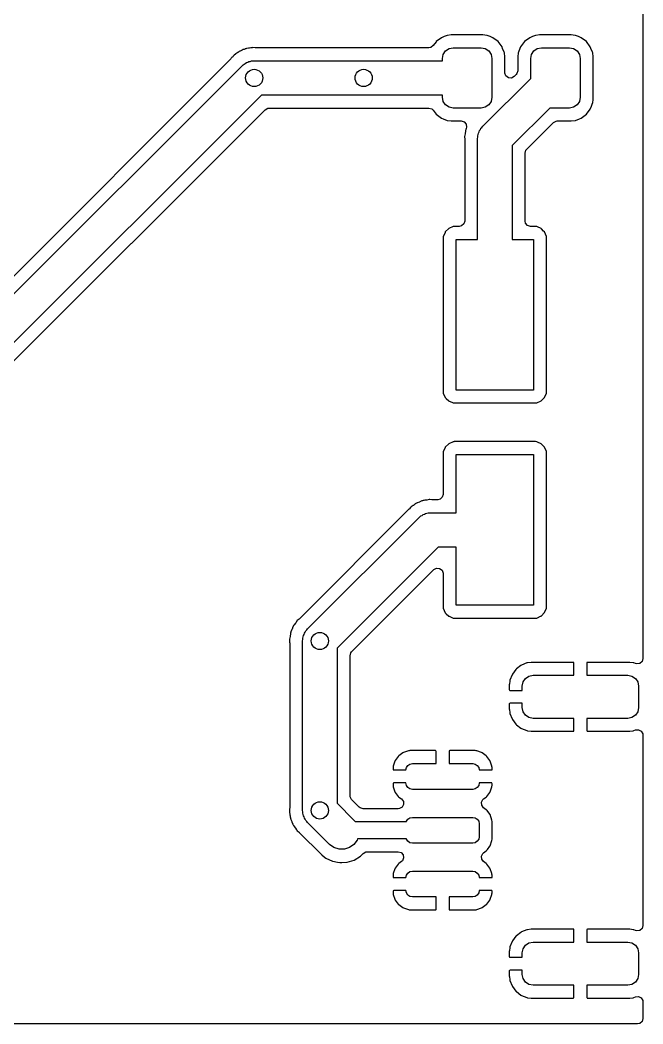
# Model space of a CAD drawing. Extents: x 0.03 to 3.57, y 0.02 to 2.81.
# Drawn here: x 3.001 to 3.57, y 0.02 to 0.938 of the extents above; entities that cross this region are included whole.
import ezdxf

# ---------------------------------------------------------------- set-up
doc = ezdxf.new("R2010")
doc.units = 0
doc.header["$MEASUREMENT"] = 0
doc.layers.add('BLACK', color=7, linetype='CONTINUOUS')

msp = doc.modelspace()

# ---------------------------------------------------------------- linework, layer by layer
at = {"layer": 'BLACK', "linetype": 'CONTINUOUS'}
for p, q in [((3.5703, 2.80998), (3.5703, 0.35385)), ((3.38611, 0.92178), (3.38138, 0.91819)), ((3.38862, 0.92277), (3.38611, 0.92178)), ((3.39134, 0.92385), (3.38862, 0.92277)), ((3.39163, 0.92396), (3.39134, 0.92385)), ((3.39134, 0.92385), (3.39134, 0.92385)), ((3.39517, 0.92439), (3.39163, 0.92396)), ((3.42412, 0.92439), (3.39517, 0.92439)), ((3.42766, 0.92396), (3.42412, 0.92439)), ((3.42796, 0.92385), (3.42766, 0.92396)), ((3.43068, 0.92277), (3.42796, 0.92385)), ((3.42796, 0.92385), (3.42796, 0.92385)), ((3.43318, 0.92178), (3.43068, 0.92277)), ((3.43791, 0.91819), (3.43318, 0.92178)), ((3.46682, 0.92178), (3.46209, 0.91819)), ((3.46932, 0.92277), (3.46682, 0.92178)), ((3.47204, 0.92385), (3.46932, 0.92277)), ((3.47234, 0.92396), (3.47204, 0.92385)), ((3.47204, 0.92385), (3.47204, 0.92385)), ((3.47588, 0.92439), (3.47234, 0.92396)), ((3.50483, 0.92439), (3.47588, 0.92439)), ((3.50837, 0.92396), (3.50483, 0.92439)), ((3.50866, 0.92385), (3.50837, 0.92396)), ((3.51138, 0.92277), (3.50866, 0.92385)), ((3.50866, 0.92385), (3.50866, 0.92385)), ((3.51389, 0.92178), (3.51138, 0.92277)), ((3.51862, 0.91819), (3.51389, 0.92178)), ((3.20125, 0.9091), (3.20113, 0.90903)), ((3.20176, 0.90939), (3.20125, 0.9091)), ((3.20188, 0.90945), (3.20176, 0.90939)), ((3.20213, 0.90962), (3.20188, 0.90945)), ((3.2035, 0.91014), (3.20213, 0.90962)), ((3.20402, 0.91037), (3.2035, 0.91014)), ((3.20505, 0.9109), (3.20402, 0.91037)), ((3.20532, 0.91104), (3.20505, 0.9109)), ((3.20505, 0.9109), (3.20505, 0.9109)), ((3.20561, 0.91111), (3.20532, 0.91104)), ((3.20574, 0.91114), (3.20561, 0.91111)), ((3.20561, 0.91111), (3.20561, 0.91111)), ((3.20657, 0.91142), (3.20574, 0.91114)), ((3.2067, 0.91148), (3.20657, 0.91142)), ((3.20697, 0.9116), (3.2067, 0.91148)), ((3.2067, 0.91148), (3.2067, 0.91148)), ((3.20726, 0.91165), (3.20697, 0.9116)), ((3.20739, 0.91169), (3.20726, 0.91165)), ((3.20796, 0.91184), (3.20739, 0.91169)), ((3.20809, 0.91187), (3.20796, 0.91184)), ((3.20837, 0.91198), (3.20809, 0.91187)), ((3.20965, 0.91213), (3.20837, 0.91198)), ((3.20982, 0.91216), (3.20965, 0.91213)), ((3.21039, 0.91226), (3.20982, 0.91216)), ((3.21065, 0.91232), (3.21039, 0.91226)), ((3.21181, 0.9126), (3.21065, 0.91232)), ((3.21224, 0.9126), (3.21181, 0.9126)), ((3.21312, 0.91267), (3.21224, 0.9126)), ((3.21355, 0.91274), (3.21312, 0.91267)), ((3.21576, 0.91259), (3.21355, 0.91274)), ((3.21579, 0.91259), (3.21576, 0.91259)), ((3.21613, 0.91258), (3.21579, 0.91259)), ((3.31167, 0.91258), (3.21613, 0.91258)), ((3.31175, 0.91258), (3.31167, 0.91258)), ((3.31181, 0.9126), (3.31175, 0.91258)), ((3.31532, 0.91258), (3.31181, 0.9126)), ((3.31534, 0.91258), (3.31532, 0.91258)), ((3.37466, 0.91258), (3.31534, 0.91258)), ((3.37636, 0.91288), (3.37466, 0.91258)), ((3.37861, 0.91454), (3.37636, 0.91288)), ((3.38118, 0.91792), (3.37861, 0.91454)), ((3.38138, 0.91819), (3.38118, 0.91792)), ((3.38776, 0.90648), (3.38989, 0.90968)), ((3.38989, 0.90968), (3.39308, 0.91181)), ((3.39308, 0.91181), (3.39685, 0.91256)), ((3.39685, 0.91256), (3.42244, 0.91256)), ((3.42244, 0.91256), (3.42621, 0.91181)), ((3.42621, 0.91181), (3.4294, 0.90968)), ((3.4294, 0.90968), (3.43153, 0.90648)), ((3.4415, 0.91346), (3.43791, 0.91819)), ((3.44207, 0.91202), (3.4415, 0.91346)), ((3.4434, 0.90865), (3.44207, 0.91202)), ((3.45793, 0.91202), (3.4566, 0.90865)), ((3.4585, 0.91346), (3.45793, 0.91202)), ((3.46209, 0.91819), (3.4585, 0.91346)), ((3.46847, 0.90648), (3.4706, 0.90968)), ((3.4706, 0.90968), (3.47379, 0.91181)), ((3.47379, 0.91181), (3.47756, 0.91256)), ((3.47756, 0.91256), (3.50315, 0.91256)), ((3.50315, 0.91256), (3.50692, 0.91181)), ((3.50692, 0.91181), (3.51011, 0.90968)), ((3.51011, 0.90968), (3.51224, 0.90648)), ((3.52221, 0.91346), (3.51862, 0.91819)), ((3.52278, 0.91202), (3.52221, 0.91346)), ((3.52411, 0.90865), (3.52278, 0.91202)), ((3.1935, 0.9025), (2.5313, 0.2403)), ((3.19405, 0.90316), (3.1935, 0.9025)), ((3.19418, 0.90334), (3.19405, 0.90316)), ((3.19435, 0.90359), (3.19418, 0.90334)), ((3.19533, 0.90444), (3.19435, 0.90359)), ((3.19577, 0.90488), (3.19533, 0.90444)), ((3.19663, 0.90584), (3.19577, 0.90488)), ((3.19783, 0.90667), (3.19663, 0.90584)), ((3.19828, 0.90702), (3.19783, 0.90667)), ((3.19916, 0.90778), (3.19828, 0.90702)), ((3.19938, 0.90798), (3.19916, 0.90778)), ((3.19916, 0.90778), (3.19916, 0.90778)), ((3.19965, 0.90811), (3.19938, 0.90798)), ((3.19977, 0.90818), (3.19965, 0.90812)), ((3.19965, 0.90812), (3.19965, 0.90811)), ((3.20051, 0.90865), (3.19977, 0.90818)), ((3.20062, 0.90873), (3.20051, 0.90865)), ((3.20086, 0.90891), (3.20062, 0.90873)), ((3.20062, 0.90873), (3.20062, 0.90873)), ((3.20113, 0.90903), (3.20086, 0.90891)), ((3.20903, 0.89941), (3.21013, 0.89998)), ((3.21013, 0.89998), (3.21136, 0.90017)), ((3.21136, 0.90017), (3.21254, 0.90055)), ((3.21254, 0.90055), (3.21378, 0.90055)), ((3.21378, 0.90055), (3.215, 0.90075)), ((3.215, 0.90075), (3.38701, 0.90075)), ((3.38701, 0.90272), (3.38776, 0.90648)), ((3.38701, 0.90075), (3.38701, 0.90272)), ((3.43153, 0.90648), (3.43228, 0.90272)), ((3.43228, 0.90272), (3.43228, 0.86728)), ((3.44369, 0.90794), (3.4434, 0.90865)), ((3.44411, 0.9044), (3.44369, 0.90794)), ((3.44411, 0.88974), (3.44411, 0.9044)), ((3.45631, 0.90794), (3.45589, 0.9044)), ((3.45589, 0.9044), (3.45589, 0.89159)), ((3.4566, 0.90865), (3.45631, 0.90794)), ((3.46772, 0.90272), (3.46847, 0.90648)), ((3.46772, 0.88463), (3.46772, 0.90272)), ((3.51224, 0.90648), (3.51299, 0.90272)), ((3.51299, 0.90272), (3.51299, 0.86728)), ((3.5244, 0.90794), (3.52411, 0.90865)), ((3.52482, 0.9044), (3.5244, 0.90794)), ((3.52482, 0.8656), (3.52482, 0.9044)), ((2.53886, 0.23114), (3.20386, 0.89614)), ((3.20386, 0.89614), (3.20487, 0.89686)), ((3.20487, 0.89686), (3.20574, 0.89774)), ((3.20574, 0.89774), (3.20685, 0.8983)), ((3.20685, 0.8983), (3.20785, 0.89903)), ((3.20785, 0.89903), (3.20903, 0.89941)), ((3.45589, 0.89159), (3.4551, 0.88891)), ((3.42386, 0.84078), (3.46772, 0.88463)), ((3.44413, 0.88938), (3.44411, 0.88974)), ((3.4451, 0.88677), (3.44413, 0.88938)), ((3.44734, 0.88509), (3.4451, 0.88677)), ((3.45013, 0.88489), (3.44734, 0.88509)), ((3.45258, 0.88623), (3.45013, 0.88489)), ((3.45443, 0.88808), (3.45258, 0.88623)), ((3.4551, 0.88891), (3.45443, 0.88808)), ((3.22152, 0.86925), (2.56575, 0.21348)), ((3.38701, 0.86925), (3.22152, 0.86925)), ((3.38701, 0.86728), (3.38701, 0.86925)), ((3.38776, 0.86352), (3.38701, 0.86728)), ((3.38989, 0.86032), (3.38776, 0.86352)), ((3.43153, 0.86352), (3.4294, 0.86032)), ((3.43228, 0.86728), (3.43153, 0.86352)), ((3.51224, 0.86352), (3.51011, 0.86032)), ((3.51299, 0.86728), (3.51224, 0.86352)), ((3.5244, 0.86206), (3.52482, 0.8656)), ((2.57903, 0.21003), (3.22497, 0.85597)), ((3.22497, 0.85597), (3.22742, 0.85731)), ((3.22742, 0.85731), (3.22848, 0.85742)), ((3.22848, 0.85742), (3.31466, 0.85742)), ((3.31466, 0.85742), (3.31474, 0.85742)), ((3.31474, 0.85742), (3.3176, 0.85738)), ((3.3176, 0.85738), (3.31761, 0.85738)), ((3.31761, 0.85738), (3.3179, 0.85737)), ((3.3179, 0.85737), (3.31807, 0.85741)), ((3.31807, 0.85741), (3.3183, 0.85742)), ((3.3183, 0.85742), (3.37466, 0.85742)), ((3.37466, 0.85742), (3.37734, 0.85663)), ((3.37734, 0.85663), (3.37861, 0.85546)), ((3.37861, 0.85546), (3.38138, 0.85181)), ((3.39308, 0.85819), (3.38989, 0.86032)), ((3.39685, 0.85744), (3.39308, 0.85819)), ((3.42244, 0.85744), (3.39685, 0.85744)), ((3.42621, 0.85819), (3.42244, 0.85744)), ((3.4294, 0.86032), (3.42621, 0.85819)), ((3.48507, 0.85744), (3.45075, 0.82312)), ((3.50315, 0.85744), (3.48507, 0.85744)), ((3.50692, 0.85819), (3.50315, 0.85744)), ((3.51011, 0.86032), (3.50692, 0.85819)), ((3.51862, 0.85181), (3.52221, 0.85654)), ((3.52221, 0.85654), (3.5232, 0.85905)), ((3.5232, 0.85905), (3.52428, 0.86177)), ((3.52428, 0.86177), (3.5244, 0.86206)), ((3.52428, 0.86177), (3.52428, 0.86177)), ((3.38138, 0.85181), (3.38611, 0.84822)), ((3.38611, 0.84822), (3.38765, 0.84761)), ((3.38765, 0.84761), (3.39134, 0.84615)), ((3.39134, 0.84615), (3.39134, 0.84615)), ((3.39134, 0.84615), (3.39163, 0.84604)), ((3.39163, 0.84604), (3.39517, 0.84561)), ((3.39517, 0.84561), (3.40426, 0.84561)), ((3.40426, 0.84561), (3.40695, 0.84482)), ((3.40695, 0.84482), (3.40878, 0.84271)), ((3.48851, 0.84416), (3.49097, 0.8455)), ((3.49097, 0.8455), (3.49202, 0.84561)), ((3.49202, 0.84561), (3.50483, 0.84561)), ((3.50483, 0.84561), (3.50837, 0.84604)), ((3.50837, 0.84604), (3.50866, 0.84615)), ((3.50866, 0.84615), (3.51235, 0.84761)), ((3.50866, 0.84615), (3.50866, 0.84615)), ((3.51235, 0.84761), (3.51389, 0.84822)), ((3.51389, 0.84822), (3.51862, 0.85181)), ((3.40805, 0.83626), (3.40777, 0.83409)), ((3.40809, 0.83656), (3.40805, 0.83626)), ((3.4082, 0.83683), (3.40809, 0.83656)), ((3.40823, 0.83696), (3.4082, 0.83683)), ((3.4084, 0.83753), (3.40823, 0.83696)), ((3.40844, 0.83766), (3.4084, 0.83753)), ((3.40849, 0.83795), (3.40844, 0.83766)), ((3.40879, 0.83861), (3.40849, 0.83795)), ((3.40878, 0.84271), (3.40917, 0.83994)), ((3.40917, 0.83994), (3.40879, 0.83861)), ((3.42002, 0.83451), (3.42059, 0.83562)), ((3.42059, 0.83562), (3.42097, 0.83679)), ((3.42097, 0.83679), (3.4217, 0.8378)), ((3.4217, 0.8378), (3.42226, 0.8389)), ((3.42226, 0.8389), (3.42314, 0.83978)), ((3.42314, 0.83978), (3.42386, 0.84078)), ((3.46403, 0.81968), (3.48851, 0.84416)), ((3.40773, 0.83383), (3.40727, 0.83139)), ((3.40727, 0.83139), (3.40729, 0.83109)), ((3.40729, 0.83109), (3.40729, 0.83109)), ((3.40729, 0.83109), (3.40741, 0.82897)), ((3.40741, 0.82897), (3.40742, 0.82869)), ((3.40742, 0.82869), (3.40742, 0.75411)), ((3.40777, 0.83409), (3.40773, 0.83383)), ((3.41925, 0.82965), (3.41945, 0.83087)), ((3.41925, 0.73732), (3.41925, 0.82965)), ((3.41945, 0.83211), (3.41983, 0.83329)), ((3.41945, 0.83087), (3.41945, 0.83211)), ((3.41983, 0.83329), (3.42002, 0.83451)), ((3.45075, 0.82312), (3.45075, 0.73732)), ((3.46258, 0.81617), (3.46337, 0.81885)), ((3.46337, 0.81885), (3.46403, 0.81968)), ((3.46258, 0.75411), (3.46258, 0.81617)), ((3.40742, 0.75411), (3.40663, 0.75143)), ((3.46303, 0.75205), (3.46258, 0.75411)), ((3.38964, 0.74412), (3.38945, 0.7437)), ((3.39275, 0.74724), (3.38964, 0.74412)), ((3.39678, 0.74903), (3.39275, 0.74724)), ((3.39748, 0.74911), (3.39678, 0.74903)), ((3.39766, 0.74914), (3.39748, 0.74911)), ((3.39781, 0.74915), (3.39766, 0.74914)), ((3.39766, 0.74914), (3.39766, 0.74914)), ((3.40246, 0.74915), (3.39781, 0.74915)), ((3.40452, 0.7496), (3.40246, 0.74915)), ((3.40663, 0.75143), (3.40452, 0.7496)), ((3.46486, 0.74994), (3.46303, 0.75205)), ((3.46754, 0.74915), (3.46486, 0.74994)), ((3.47219, 0.74915), (3.46754, 0.74915)), ((3.4732, 0.74904), (3.47219, 0.74915)), ((3.47447, 0.74848), (3.4732, 0.74904)), ((3.47681, 0.74744), (3.47447, 0.74848)), ((3.47723, 0.74725), (3.47681, 0.74744)), ((3.47681, 0.74744), (3.47681, 0.74744)), ((3.47756, 0.74693), (3.47723, 0.74725)), ((3.47955, 0.74494), (3.47756, 0.74693)), ((3.48035, 0.74414), (3.47955, 0.74494)), ((3.48214, 0.74011), (3.48035, 0.74414)), ((3.38785, 0.74009), (3.38774, 0.73908)), ((3.38774, 0.73908), (3.38774, 0.59777)), ((3.3888, 0.74224), (3.38785, 0.74009)), ((3.38945, 0.7437), (3.3888, 0.74224)), ((3.38945, 0.7437), (3.38945, 0.7437)), ((3.39957, 0.59953), (3.39957, 0.73732)), ((3.39957, 0.73732), (3.41925, 0.73732)), ((3.45075, 0.73732), (3.47043, 0.73732)), ((3.47043, 0.73732), (3.47043, 0.59953)), ((3.48226, 0.73908), (3.48214, 0.74011)), ((3.48226, 0.59777), (3.48226, 0.73908)), ((3.38774, 0.59777), (3.38786, 0.59674)), ((3.47043, 0.59953), (3.39957, 0.59953)), ((3.48215, 0.59676), (3.48226, 0.59777)), ((3.38786, 0.59674), (3.38965, 0.59271)), ((3.38965, 0.59271), (3.38997, 0.59239)), ((3.38997, 0.59239), (3.38997, 0.59239)), ((3.38997, 0.59239), (3.3906, 0.59176)), ((3.3906, 0.59176), (3.39277, 0.5896)), ((3.39277, 0.5896), (3.39319, 0.58941)), ((3.39319, 0.58941), (3.39319, 0.58941)), ((3.39319, 0.58941), (3.39553, 0.58837)), ((3.39553, 0.58837), (3.3968, 0.58781)), ((3.3968, 0.58781), (3.39781, 0.5877)), ((3.39781, 0.5877), (3.47219, 0.5877)), ((3.47219, 0.5877), (3.47234, 0.58771)), ((3.47234, 0.58771), (3.47263, 0.58775)), ((3.47234, 0.58771), (3.47234, 0.58771)), ((3.47263, 0.58775), (3.47322, 0.58782)), ((3.47322, 0.58782), (3.47392, 0.58813)), ((3.47392, 0.58813), (3.47683, 0.58942)), ((3.47683, 0.58942), (3.47725, 0.58961)), ((3.47725, 0.58961), (3.48036, 0.59273)), ((3.48036, 0.59273), (3.48215, 0.59676)), ((3.39678, 0.55218), (3.39275, 0.55039)), ((3.39737, 0.55225), (3.39678, 0.55218)), ((3.39766, 0.55229), (3.39737, 0.55225)), ((3.39781, 0.5523), (3.39766, 0.55229)), ((3.39766, 0.55229), (3.39766, 0.55229)), ((3.47219, 0.5523), (3.39781, 0.5523)), ((3.4732, 0.55219), (3.47219, 0.5523)), ((3.47447, 0.55163), (3.4732, 0.55219)), ((3.47681, 0.55059), (3.47447, 0.55163)), ((3.38785, 0.54324), (3.38774, 0.54223)), ((3.38774, 0.54223), (3.38774, 0.50411)), ((3.3888, 0.54539), (3.38785, 0.54324)), ((3.38945, 0.54685), (3.3888, 0.54539)), ((3.38964, 0.54727), (3.38945, 0.54685)), ((3.38945, 0.54685), (3.38945, 0.54685)), ((3.39275, 0.55039), (3.38964, 0.54727)), ((3.47723, 0.5504), (3.47681, 0.55059)), ((3.47681, 0.55059), (3.47681, 0.55059)), ((3.48035, 0.54729), (3.47723, 0.5504)), ((3.48214, 0.54326), (3.48035, 0.54729)), ((3.48226, 0.54223), (3.48214, 0.54326)), ((3.48226, 0.40092), (3.48226, 0.54223)), ((3.39957, 0.48732), (3.39957, 0.54047)), ((3.39957, 0.54047), (3.47043, 0.54047)), ((3.47043, 0.54047), (3.47043, 0.40268)), ((3.36334, 0.49596), (3.36282, 0.49568)), ((3.36346, 0.49602), (3.36334, 0.49596)), ((3.3637, 0.49619), (3.36346, 0.49602)), ((3.36398, 0.4963), (3.3637, 0.49619)), ((3.36603, 0.49707), (3.36398, 0.4963)), ((3.36398, 0.4963), (3.36398, 0.4963)), ((3.36627, 0.49717), (3.36603, 0.49707)), ((3.36827, 0.49805), (3.36627, 0.49717)), ((3.36855, 0.49817), (3.36827, 0.49805)), ((3.36827, 0.49805), (3.36827, 0.49805)), ((3.36884, 0.49822), (3.36855, 0.49817)), ((3.36897, 0.49826), (3.36884, 0.49822)), ((3.36954, 0.49842), (3.36897, 0.49826)), ((3.36967, 0.49845), (3.36954, 0.49842)), ((3.36995, 0.49855), (3.36967, 0.49845)), ((3.37082, 0.49866), (3.36995, 0.49855)), ((3.37242, 0.49885), (3.37082, 0.49866)), ((3.37267, 0.49889), (3.37242, 0.49885)), ((3.37483, 0.49927), (3.37267, 0.49889)), ((3.37512, 0.49932), (3.37483, 0.49927)), ((3.37483, 0.49927), (3.37483, 0.49927)), ((3.37542, 0.4993), (3.37512, 0.49932)), ((3.37736, 0.49917), (3.37542, 0.4993)), ((3.37542, 0.4993), (3.37542, 0.4993)), ((3.3777, 0.49915), (3.37736, 0.49917)), ((3.38278, 0.49915), (3.3777, 0.49915)), ((3.38484, 0.4996), (3.38278, 0.49915)), ((3.38695, 0.50143), (3.38484, 0.4996)), ((3.38774, 0.50411), (3.38695, 0.50143)), ((3.35639, 0.4904), (3.2563, 0.3903)), ((3.35659, 0.4906), (3.35639, 0.4904)), ((3.3578, 0.49196), (3.35659, 0.4906)), ((3.3582, 0.49241), (3.3578, 0.49196)), ((3.35845, 0.49258), (3.3582, 0.49241)), ((3.36025, 0.49382), (3.35845, 0.49258)), ((3.35845, 0.49258), (3.35845, 0.49258)), ((3.36046, 0.49397), (3.36025, 0.49382)), ((3.3622, 0.4953), (3.36046, 0.49397)), ((3.36243, 0.49549), (3.3622, 0.4953)), ((3.3622, 0.4953), (3.3622, 0.4953)), ((3.36271, 0.49561), (3.36243, 0.49549)), ((3.36282, 0.49568), (3.36271, 0.49561)), ((3.37171, 0.48655), (3.37293, 0.48675)), ((3.37293, 0.48675), (3.37411, 0.48713)), ((3.37411, 0.48713), (3.37535, 0.48713)), ((3.37535, 0.48713), (3.37657, 0.48732)), ((3.37657, 0.48732), (3.39957, 0.48732)), ((3.26386, 0.38114), (3.36544, 0.48271)), ((3.36544, 0.48271), (3.36644, 0.48344)), ((3.36644, 0.48344), (3.36732, 0.48431)), ((3.36732, 0.48431), (3.36842, 0.48488)), ((3.36842, 0.48488), (3.36943, 0.48561)), ((3.36943, 0.48561), (3.3706, 0.48599)), ((3.3706, 0.48599), (3.37171, 0.48655)), ((3.3831, 0.45583), (3.29075, 0.36348)), ((3.39957, 0.45583), (3.3831, 0.45583)), ((3.39957, 0.40268), (3.39957, 0.45583)), ((3.30403, 0.36003), (3.37927, 0.43527)), ((3.37927, 0.43527), (3.38172, 0.43661)), ((3.38172, 0.43661), (3.38451, 0.43641)), ((3.38451, 0.43641), (3.38675, 0.43473)), ((3.38675, 0.43473), (3.38772, 0.43211)), ((3.38772, 0.43211), (3.38774, 0.43176)), ((3.38774, 0.43176), (3.38774, 0.40092)), ((3.38774, 0.40092), (3.38786, 0.39989)), ((3.38786, 0.39989), (3.38965, 0.39586)), ((3.38965, 0.39586), (3.38997, 0.39554)), ((3.38997, 0.39554), (3.38997, 0.39554)), ((3.38997, 0.39554), (3.3906, 0.39491)), ((3.3906, 0.39491), (3.39277, 0.39275)), ((3.47043, 0.40268), (3.39957, 0.40268)), ((3.47725, 0.39276), (3.48036, 0.39588)), ((3.48036, 0.39588), (3.48215, 0.39991)), ((3.48215, 0.39991), (3.48226, 0.40092)), ((3.25277, 0.38635), (3.25142, 0.38463)), ((3.25293, 0.38656), (3.25277, 0.38635)), ((3.25435, 0.38859), (3.25293, 0.38656)), ((3.25605, 0.39007), (3.25435, 0.38859)), ((3.2563, 0.3903), (3.25605, 0.39007)), ((3.39277, 0.39275), (3.39319, 0.39256)), ((3.39319, 0.39256), (3.39319, 0.39256)), ((3.39319, 0.39256), (3.39553, 0.39153)), ((3.39553, 0.39153), (3.3968, 0.39096)), ((3.3968, 0.39096), (3.39781, 0.39085)), ((3.39781, 0.39085), (3.47219, 0.39085)), ((3.47219, 0.39085), (3.47234, 0.39086)), ((3.47234, 0.39086), (3.47263, 0.3909)), ((3.47234, 0.39086), (3.47234, 0.39086)), ((3.47263, 0.3909), (3.47322, 0.39097)), ((3.47322, 0.39097), (3.47392, 0.39128)), ((3.47392, 0.39128), (3.47683, 0.39257)), ((3.47683, 0.39257), (3.47725, 0.39276)), ((3.24805, 0.37661), (3.24777, 0.37444)), ((3.24809, 0.37691), (3.24805, 0.37661)), ((3.2482, 0.37719), (3.24809, 0.37691)), ((3.24823, 0.37732), (3.2482, 0.37719)), ((3.2484, 0.37789), (3.24823, 0.37732)), ((3.24844, 0.37801), (3.2484, 0.37789)), ((3.24849, 0.37831), (3.24844, 0.37801)), ((3.24951, 0.38057), (3.24849, 0.37831)), ((3.24961, 0.38081), (3.24951, 0.38057)), ((3.25041, 0.38285), (3.24961, 0.38081)), ((3.25052, 0.38313), (3.25041, 0.38285)), ((3.25069, 0.38337), (3.25052, 0.38313)), ((3.25075, 0.38349), (3.25069, 0.38337)), ((3.25104, 0.384), (3.25075, 0.38349)), ((3.25111, 0.38412), (3.25104, 0.384)), ((3.25124, 0.38439), (3.25111, 0.38412)), ((3.25142, 0.38463), (3.25124, 0.38439)), ((3.25142, 0.38463), (3.25142, 0.38463)), ((3.26059, 0.37597), (3.26097, 0.37715)), ((3.26097, 0.37715), (3.2617, 0.37815)), ((3.2617, 0.37815), (3.26226, 0.37926)), ((3.26226, 0.37926), (3.26314, 0.38013)), ((3.26314, 0.38013), (3.26386, 0.38114)), ((3.24726, 0.37059), (3.24722, 0.37029)), ((3.24722, 0.37029), (3.24725, 0.36999)), ((3.24725, 0.36999), (3.24739, 0.36874)), ((3.24728, 0.37131), (3.24726, 0.37072)), ((3.24726, 0.37072), (3.24726, 0.37059)), ((3.24773, 0.37419), (3.24727, 0.37174)), ((3.24727, 0.37174), (3.24729, 0.37145)), ((3.24729, 0.37145), (3.24728, 0.37131)), ((3.24739, 0.36874), (3.24742, 0.3682)), ((3.24742, 0.3682), (3.24742, 0.21714)), ((3.24777, 0.37444), (3.24773, 0.37419)), ((3.25925, 0.37), (3.25945, 0.37122)), ((3.25925, 0.215), (3.25925, 0.37)), ((3.25945, 0.37246), (3.25983, 0.37364)), ((3.25945, 0.37122), (3.25945, 0.37246)), ((3.25983, 0.37364), (3.26002, 0.37487)), ((3.26002, 0.37487), (3.26059, 0.37597)), ((3.29075, 0.36348), (3.29075, 0.22152)), ((3.30258, 0.35652), (3.30337, 0.3592)), ((3.30337, 0.3592), (3.30403, 0.36003)), ((3.30258, 0.22848), (3.30258, 0.35652)), ((3.46433, 0.34985), (3.45943, 0.34791)), ((3.46495, 0.35001), (3.46433, 0.34985)), ((3.46801, 0.35038), (3.46495, 0.35001)), ((3.46831, 0.35039), (3.46801, 0.35038)), ((3.50671, 0.35039), (3.46831, 0.35039)), ((3.50701, 0.35033), (3.50671, 0.35039)), ((3.50707, 0.35028), (3.50701, 0.35033)), ((3.50724, 0.34968), (3.50707, 0.35028)), ((3.50724, 0.33858), (3.50724, 0.34968)), ((3.51912, 0.35016), (3.51906, 0.34986)), ((3.51906, 0.34986), (3.51906, 0.33858)), ((3.51917, 0.35022), (3.51912, 0.35016)), ((3.51977, 0.35039), (3.51917, 0.35022)), ((3.55799, 0.35039), (3.51977, 0.35039)), ((3.55829, 0.35038), (3.55799, 0.35039)), ((3.56135, 0.35001), (3.55829, 0.35038)), ((3.56197, 0.34985), (3.56135, 0.35001)), ((3.56351, 0.34924), (3.56197, 0.34985)), ((3.56463, 0.34894), (3.56351, 0.34924)), ((3.5674, 0.34934), (3.56463, 0.34894)), ((3.56951, 0.35117), (3.5674, 0.34934)), ((3.5703, 0.35385), (3.56951, 0.35117)), ((3.45418, 0.34393), (3.451, 0.33974)), ((3.45466, 0.3444), (3.45418, 0.34393)), ((3.45884, 0.34758), (3.45466, 0.3444)), ((3.45943, 0.34791), (3.45884, 0.34758)), ((3.44821, 0.33057), (3.44819, 0.33027)), ((3.44858, 0.33364), (3.44821, 0.33057)), ((3.44873, 0.33425), (3.44858, 0.33364)), ((3.45068, 0.33915), (3.44873, 0.33425)), ((3.451, 0.33974), (3.45068, 0.33915)), ((3.46, 0.32874), (3.46075, 0.33251)), ((3.46075, 0.33251), (3.46288, 0.3357)), ((3.46288, 0.3357), (3.46608, 0.33783)), ((3.46608, 0.33783), (3.46984, 0.33858)), ((3.46984, 0.33858), (3.50724, 0.33858)), ((3.51906, 0.33858), (3.55646, 0.33858)), ((3.55646, 0.33858), (3.56022, 0.33783)), ((3.56022, 0.33783), (3.56342, 0.3357)), ((3.56342, 0.3357), (3.56555, 0.33251)), ((3.56555, 0.33251), (3.5663, 0.32874)), ((3.44819, 0.33027), (3.44819, 0.32552)), ((3.44819, 0.32552), (3.44837, 0.32492)), ((3.44837, 0.32492), (3.44842, 0.32487)), ((3.44842, 0.32487), (3.44872, 0.3248)), ((3.44872, 0.3248), (3.46, 0.3248)), ((3.46, 0.3248), (3.46, 0.32874)), ((3.5663, 0.32874), (3.5663, 0.30906)), ((3.44825, 0.31276), (3.44819, 0.31246)), ((3.44819, 0.31246), (3.44819, 0.30752)), ((3.4483, 0.31282), (3.44825, 0.31276)), ((3.4489, 0.31299), (3.4483, 0.31282)), ((3.46, 0.31299), (3.4489, 0.31299)), ((3.46, 0.30906), (3.46, 0.31299)), ((3.44819, 0.30752), (3.44821, 0.30722)), ((3.44821, 0.30722), (3.44858, 0.30416)), ((3.44858, 0.30416), (3.44873, 0.30355)), ((3.44873, 0.30355), (3.45068, 0.29864)), ((3.46075, 0.30529), (3.46, 0.30906)), ((3.46288, 0.3021), (3.46075, 0.30529)), ((3.56555, 0.30529), (3.56342, 0.3021)), ((3.5663, 0.30906), (3.56555, 0.30529)), ((3.45068, 0.29864), (3.451, 0.29806)), ((3.451, 0.29806), (3.45418, 0.29387)), ((3.45418, 0.29387), (3.45466, 0.2934)), ((3.46608, 0.29996), (3.46288, 0.3021)), ((3.46984, 0.29921), (3.46608, 0.29996)), ((3.50724, 0.29921), (3.46984, 0.29921)), ((3.50724, 0.28793), (3.50724, 0.29921)), ((3.55646, 0.29921), (3.51906, 0.29921)), ((3.51906, 0.29921), (3.51906, 0.28812)), ((3.56022, 0.29996), (3.55646, 0.29921)), ((3.56342, 0.3021), (3.56022, 0.29996)), ((3.45466, 0.2934), (3.45884, 0.29022)), ((3.45884, 0.29022), (3.45943, 0.28989)), ((3.45943, 0.28989), (3.46433, 0.28795)), ((3.46433, 0.28795), (3.46495, 0.28779)), ((3.46495, 0.28779), (3.46801, 0.28742)), ((3.46801, 0.28742), (3.46831, 0.2874)), ((3.46831, 0.2874), (3.50653, 0.2874)), ((3.50653, 0.2874), (3.50713, 0.28758)), ((3.50713, 0.28758), (3.50718, 0.28763)), ((3.50718, 0.28763), (3.50724, 0.28793)), ((3.51906, 0.28812), (3.51923, 0.28752)), ((3.51923, 0.28752), (3.51929, 0.28747)), ((3.51929, 0.28747), (3.51959, 0.2874)), ((3.51959, 0.2874), (3.55799, 0.2874)), ((3.55799, 0.2874), (3.55829, 0.28742)), ((3.55829, 0.28742), (3.56135, 0.28779)), ((3.56135, 0.28779), (3.56197, 0.28795)), ((3.56197, 0.28795), (3.56351, 0.28856)), ((3.56351, 0.28856), (3.56629, 0.28881)), ((3.56629, 0.28881), (3.56877, 0.28752)), ((3.56877, 0.28752), (3.57016, 0.28509)), ((3.57016, 0.28509), (3.5703, 0.28394)), ((3.5703, 0.28394), (3.5703, 0.10976)), ((3.35092, 0.26758), (3.34724, 0.26486)), ((3.35157, 0.26793), (3.35092, 0.26758)), ((3.35596, 0.26947), (3.35157, 0.26793)), ((3.35655, 0.2696), (3.35596, 0.26947)), ((3.35737, 0.26967), (3.35655, 0.2696)), ((3.35761, 0.26969), (3.35737, 0.26967)), ((3.38073, 0.26969), (3.35761, 0.26969)), ((3.38103, 0.26962), (3.38073, 0.26969)), ((3.38108, 0.26957), (3.38103, 0.26962)), ((3.38126, 0.26897), (3.38108, 0.26957)), ((3.38126, 0.25787), (3.38126, 0.26897)), ((3.39314, 0.26945), (3.39307, 0.26915)), ((3.39307, 0.26915), (3.39307, 0.25787)), ((3.39318, 0.26951), (3.39314, 0.26945)), ((3.39378, 0.26969), (3.39318, 0.26951)), ((3.41672, 0.26969), (3.39378, 0.26969)), ((3.41696, 0.26967), (3.41672, 0.26969)), ((3.41778, 0.2696), (3.41696, 0.26967)), ((3.41837, 0.26947), (3.41778, 0.2696)), ((3.42276, 0.26793), (3.41837, 0.26947)), ((3.42341, 0.26758), (3.42276, 0.26793)), ((3.4271, 0.26486), (3.42341, 0.26758)), ((3.34365, 0.26), (3.34211, 0.25561)), ((3.34399, 0.26065), (3.34365, 0.26)), ((3.34672, 0.26434), (3.34399, 0.26065)), ((3.34724, 0.26486), (3.34672, 0.26434)), ((3.35543, 0.25614), (3.35735, 0.25742)), ((3.35735, 0.25742), (3.35961, 0.25787)), ((3.35961, 0.25787), (3.38126, 0.25787)), ((3.39307, 0.25787), (3.41472, 0.25787)), ((3.41472, 0.25787), (3.41698, 0.25742)), ((3.41698, 0.25742), (3.4189, 0.25614)), ((3.42761, 0.26434), (3.4271, 0.26486)), ((3.43034, 0.26065), (3.42761, 0.26434)), ((3.43068, 0.26), (3.43034, 0.26065)), ((3.43222, 0.25561), (3.43068, 0.26)), ((3.3419, 0.2542), (3.34189, 0.25397)), ((3.34189, 0.25397), (3.34189, 0.25268)), ((3.34189, 0.25268), (3.34207, 0.25208)), ((3.34198, 0.25503), (3.3419, 0.2542)), ((3.34211, 0.25561), (3.34198, 0.25503)), ((3.34207, 0.25208), (3.34212, 0.25203)), ((3.34212, 0.25203), (3.34242, 0.25197)), ((3.34242, 0.25197), (3.3537, 0.25197)), ((3.3537, 0.25197), (3.35415, 0.25423)), ((3.35415, 0.25423), (3.35543, 0.25614)), ((3.4189, 0.25614), (3.42018, 0.25423)), ((3.42018, 0.25423), (3.42063, 0.25197)), ((3.42063, 0.25197), (3.43173, 0.25197)), ((3.43173, 0.25197), (3.43233, 0.25215)), ((3.43235, 0.25503), (3.43222, 0.25561)), ((3.43233, 0.25215), (3.43238, 0.2522)), ((3.43243, 0.2542), (3.43235, 0.25503)), ((3.43238, 0.2522), (3.43244, 0.2525)), ((3.43244, 0.25397), (3.43243, 0.2542)), ((3.43244, 0.2525), (3.43244, 0.25397)), ((3.34196, 0.23993), (3.34189, 0.23962)), ((3.34189, 0.23962), (3.34189, 0.23816)), ((3.342, 0.23998), (3.34196, 0.23993)), ((3.3426, 0.24016), (3.342, 0.23998)), ((3.3537, 0.24016), (3.3426, 0.24016)), ((3.35415, 0.2379), (3.3537, 0.24016)), ((3.42063, 0.24016), (3.42018, 0.2379)), ((3.43191, 0.24016), (3.42063, 0.24016)), ((3.43221, 0.24009), (3.43191, 0.24016)), ((3.43226, 0.24004), (3.43221, 0.24009)), ((3.43244, 0.23944), (3.43226, 0.24004)), ((3.43244, 0.23816), (3.43244, 0.23944)), ((3.34189, 0.23816), (3.3419, 0.23792)), ((3.3419, 0.23792), (3.34198, 0.2371)), ((3.34198, 0.2371), (3.34211, 0.23652)), ((3.34211, 0.23652), (3.34365, 0.23212)), ((3.34365, 0.23212), (3.34399, 0.23148)), ((3.34399, 0.23148), (3.34672, 0.22779)), ((3.35543, 0.23598), (3.35415, 0.2379)), ((3.35735, 0.2347), (3.35543, 0.23598)), ((3.35961, 0.23425), (3.35735, 0.2347)), ((3.41472, 0.23425), (3.35961, 0.23425)), ((3.41698, 0.2347), (3.41472, 0.23425)), ((3.4189, 0.23598), (3.41698, 0.2347)), ((3.42018, 0.2379), (3.4189, 0.23598)), ((3.42761, 0.22779), (3.43034, 0.23148)), ((3.43034, 0.23148), (3.43068, 0.23212)), ((3.43068, 0.23212), (3.43222, 0.23652)), ((3.43222, 0.23652), (3.43235, 0.2371)), ((3.43235, 0.2371), (3.43243, 0.23792)), ((3.43243, 0.23792), (3.43244, 0.23816)), ((3.29075, 0.22152), (3.30614, 0.20614)), ((3.30269, 0.22742), (3.30258, 0.22848)), ((3.30403, 0.22497), (3.30269, 0.22742)), ((3.31099, 0.21801), (3.30403, 0.22497)), ((3.34672, 0.22779), (3.34724, 0.22727)), ((3.34724, 0.22727), (3.34962, 0.22551)), ((3.34962, 0.22551), (3.35131, 0.22328)), ((3.35153, 0.22049), (3.3502, 0.21803)), ((3.35131, 0.22328), (3.35153, 0.22049)), ((3.42274, 0.22249), (3.42406, 0.22495)), ((3.42296, 0.21971), (3.42274, 0.22249)), ((3.42406, 0.22495), (3.42465, 0.22546)), ((3.42465, 0.22546), (3.4271, 0.22727)), ((3.4271, 0.22727), (3.42761, 0.22779)), ((3.24727, 0.21566), (3.24722, 0.21529)), ((3.24722, 0.21529), (3.24727, 0.21486)), ((3.24729, 0.21398), (3.24726, 0.21355)), ((3.24726, 0.21355), (3.24731, 0.21325)), ((3.24738, 0.2165), (3.24727, 0.21566)), ((3.24727, 0.21486), (3.24729, 0.21398)), ((3.24731, 0.21325), (3.24731, 0.21325)), ((3.24731, 0.21325), (3.24765, 0.21127)), ((3.24742, 0.21714), (3.24738, 0.2165)), ((3.24765, 0.21127), (3.2477, 0.21096)), ((3.25945, 0.21378), (3.25925, 0.215)), ((3.25945, 0.21254), (3.25945, 0.21378)), ((3.25983, 0.21136), (3.25945, 0.21254)), ((3.26002, 0.21013), (3.25983, 0.21136)), ((3.31182, 0.21734), (3.31099, 0.21801)), ((3.3145, 0.21655), (3.31182, 0.21734)), ((3.34667, 0.21655), (3.3145, 0.21655)), ((3.34776, 0.21668), (3.34667, 0.21655)), ((3.3502, 0.21803), (3.34776, 0.21668)), ((3.42465, 0.21748), (3.42296, 0.21971)), ((3.42711, 0.21566), (3.42465, 0.21748)), ((3.42741, 0.21544), (3.42711, 0.21566)), ((3.42711, 0.21566), (3.42711, 0.21566)), ((3.42783, 0.21486), (3.42741, 0.21544)), ((3.43036, 0.21145), (3.42783, 0.21486)), ((3.43058, 0.21115), (3.43036, 0.21145)), ((3.43036, 0.21145), (3.43036, 0.21145)), ((3.2477, 0.21096), (3.2478, 0.21003)), ((3.2478, 0.21003), (3.24795, 0.20866)), ((3.24795, 0.20866), (3.248, 0.20852)), ((3.248, 0.20852), (3.24802, 0.20837)), ((3.24802, 0.20837), (3.24813, 0.20809)), ((3.24813, 0.20809), (3.24816, 0.20797)), ((3.24816, 0.20797), (3.24831, 0.20739)), ((3.24831, 0.20739), (3.24835, 0.20727)), ((3.24835, 0.20727), (3.2484, 0.20697)), ((3.2484, 0.20697), (3.24852, 0.2067)), ((3.24852, 0.2067), (3.24933, 0.20485)), ((3.24933, 0.20485), (3.24945, 0.20456)), ((3.24945, 0.20456), (3.25025, 0.20239)), ((3.25025, 0.20239), (3.25033, 0.20227)), ((3.25033, 0.20227), (3.25038, 0.20213)), ((3.25038, 0.20213), (3.25055, 0.20188)), ((3.26059, 0.20903), (3.26002, 0.21013)), ((3.26097, 0.20785), (3.26059, 0.20903)), ((3.2617, 0.20685), (3.26097, 0.20785)), ((3.26226, 0.20574), (3.2617, 0.20685)), ((3.26314, 0.20487), (3.26226, 0.20574)), ((3.26386, 0.20386), (3.26314, 0.20487)), ((3.28386, 0.18386), (3.26386, 0.20386)), ((3.30614, 0.20614), (3.30716, 0.20472)), ((3.30716, 0.20472), (3.35409, 0.20472)), ((3.35409, 0.20472), (3.35415, 0.20502)), ((3.35415, 0.20502), (3.35543, 0.20693)), ((3.35543, 0.20693), (3.35735, 0.20821)), ((3.35735, 0.20821), (3.35961, 0.20866)), ((3.35961, 0.20866), (3.41472, 0.20866)), ((3.41472, 0.20866), (3.41698, 0.20821)), ((3.41698, 0.20821), (3.4189, 0.20693)), ((3.4189, 0.20693), (3.42018, 0.20502)), ((3.42018, 0.20502), (3.42063, 0.20276)), ((3.42063, 0.20276), (3.42063, 0.19095)), ((3.43234, 0.20612), (3.43058, 0.21115)), ((3.43246, 0.20488), (3.43234, 0.20612)), ((3.43246, 0.18882), (3.43246, 0.20488)), ((3.25055, 0.20188), (3.25061, 0.20176)), ((3.25061, 0.20176), (3.2509, 0.20125)), ((3.2509, 0.20125), (3.25097, 0.20113)), ((3.25097, 0.20113), (3.25109, 0.20086)), ((3.25109, 0.20086), (3.2525, 0.19902)), ((3.2525, 0.19902), (3.25268, 0.19877)), ((3.25268, 0.19877), (3.2538, 0.19709)), ((3.2538, 0.19709), (3.2538, 0.19709)), ((3.2538, 0.19709), (3.25397, 0.19685)), ((3.25397, 0.19685), (3.25408, 0.19675)), ((3.25408, 0.19675), (3.25416, 0.19663)), ((3.25416, 0.19663), (3.25438, 0.19643)), ((3.25438, 0.19643), (3.25597, 0.19501)), ((3.25597, 0.19501), (3.25618, 0.19482)), ((3.25618, 0.19482), (3.27668, 0.17431)), ((3.28785, 0.18097), (3.28386, 0.18386)), ((3.30614, 0.18386), (3.30215, 0.18097)), ((3.30903, 0.18785), (3.30614, 0.18386)), ((3.3094, 0.18898), (3.30903, 0.18785)), ((3.35409, 0.18898), (3.3094, 0.18898)), ((3.35415, 0.18868), (3.35409, 0.18898)), ((3.35543, 0.18677), (3.35415, 0.18868)), ((3.35735, 0.18549), (3.35543, 0.18677)), ((3.35961, 0.18504), (3.35735, 0.18549)), ((3.41472, 0.18504), (3.35961, 0.18504)), ((3.41698, 0.18549), (3.41472, 0.18504)), ((3.4189, 0.18677), (3.41698, 0.18549)), ((3.42018, 0.18868), (3.4189, 0.18677)), ((3.42063, 0.19095), (3.42018, 0.18868)), ((3.43058, 0.18255), (3.43234, 0.18758)), ((3.43234, 0.18758), (3.43246, 0.18882)), ((3.29254, 0.17945), (3.28785, 0.18097)), ((3.29746, 0.17945), (3.29254, 0.17945)), ((3.30215, 0.18097), (3.29746, 0.17945)), ((3.31224, 0.17326), (3.31472, 0.17571)), ((3.31472, 0.17571), (3.31718, 0.17704)), ((3.31718, 0.17704), (3.31821, 0.17715)), ((3.31821, 0.17715), (3.34667, 0.17715)), ((3.34667, 0.17715), (3.34936, 0.17636)), ((3.34936, 0.17636), (3.35119, 0.17425)), ((3.42274, 0.17325), (3.42406, 0.17572)), ((3.42406, 0.17572), (3.42465, 0.17622)), ((3.42465, 0.17622), (3.42711, 0.17804)), ((3.42711, 0.17804), (3.42741, 0.17826)), ((3.42711, 0.17804), (3.42711, 0.17804)), ((3.42741, 0.17826), (3.4282, 0.17933)), ((3.4282, 0.17933), (3.43036, 0.18225)), ((3.43036, 0.18225), (3.43058, 0.18255)), ((3.43036, 0.18225), (3.43036, 0.18225)), ((3.27668, 0.17431), (3.2768, 0.17422)), ((3.2768, 0.17422), (3.2768, 0.17422)), ((3.2768, 0.17422), (3.27924, 0.17231)), ((3.27924, 0.17231), (3.28061, 0.17124)), ((3.28061, 0.17124), (3.28669, 0.16849)), ((3.28669, 0.16849), (3.28699, 0.16844)), ((3.28699, 0.16844), (3.28699, 0.16844)), ((3.28699, 0.16844), (3.29128, 0.16764)), ((3.29128, 0.16764), (3.29326, 0.16727)), ((3.29326, 0.16727), (3.29355, 0.16729)), ((3.29355, 0.16729), (3.29495, 0.16737)), ((3.29355, 0.16729), (3.29355, 0.16729)), ((3.29495, 0.16737), (3.29992, 0.16766)), ((3.29992, 0.16766), (3.3063, 0.16962)), ((3.3063, 0.16962), (3.31203, 0.17305)), ((3.31203, 0.17305), (3.31224, 0.17326)), ((3.31224, 0.17326), (3.31224, 0.17326)), ((3.34672, 0.16591), (3.34399, 0.16223)), ((3.34724, 0.16643), (3.34672, 0.16591)), ((3.34962, 0.1682), (3.34724, 0.16643)), ((3.35042, 0.16894), (3.34962, 0.1682)), ((3.35158, 0.17148), (3.35042, 0.16894)), ((3.35119, 0.17425), (3.35158, 0.17148)), ((3.42296, 0.17047), (3.42274, 0.17325)), ((3.42465, 0.16824), (3.42296, 0.17047)), ((3.4271, 0.16643), (3.42465, 0.16824)), ((3.42761, 0.16591), (3.4271, 0.16643)), ((3.43034, 0.16223), (3.42761, 0.16591)), ((3.34198, 0.1566), (3.3419, 0.15578)), ((3.34211, 0.15719), (3.34198, 0.1566)), ((3.34365, 0.16158), (3.34211, 0.15719)), ((3.34399, 0.16223), (3.34365, 0.16158)), ((3.35415, 0.1558), (3.35543, 0.15772)), ((3.35543, 0.15772), (3.35735, 0.159)), ((3.35735, 0.159), (3.35961, 0.15945)), ((3.35961, 0.15945), (3.41472, 0.15945)), ((3.41472, 0.15945), (3.41698, 0.159)), ((3.41698, 0.159), (3.4189, 0.15772)), ((3.4189, 0.15772), (3.42018, 0.1558)), ((3.43068, 0.16158), (3.43034, 0.16223)), ((3.43222, 0.15719), (3.43068, 0.16158)), ((3.43235, 0.1566), (3.43222, 0.15719)), ((3.43243, 0.15578), (3.43235, 0.1566)), ((3.3419, 0.15578), (3.34189, 0.15554)), ((3.34189, 0.15554), (3.34189, 0.15426)), ((3.34189, 0.15426), (3.34207, 0.15366)), ((3.34207, 0.15366), (3.34212, 0.15361)), ((3.34212, 0.15361), (3.34242, 0.15354)), ((3.34242, 0.15354), (3.3537, 0.15354)), ((3.3537, 0.15354), (3.35415, 0.1558)), ((3.42018, 0.1558), (3.42063, 0.15354)), ((3.42063, 0.15354), (3.43173, 0.15354)), ((3.43173, 0.15354), (3.43233, 0.15372)), ((3.43233, 0.15372), (3.43238, 0.15377)), ((3.43238, 0.15377), (3.43244, 0.15408)), ((3.43244, 0.15554), (3.43243, 0.15578)), ((3.43244, 0.15408), (3.43244, 0.15554)), ((3.34196, 0.1415), (3.34189, 0.1412)), ((3.34189, 0.1412), (3.34189, 0.13973)), ((3.34189, 0.13973), (3.3419, 0.1395)), ((3.3419, 0.1395), (3.34198, 0.13868)), ((3.342, 0.14156), (3.34196, 0.1415)), ((3.34198, 0.13868), (3.34211, 0.13809)), ((3.3426, 0.14173), (3.342, 0.14156)), ((3.34211, 0.13809), (3.34365, 0.1337)), ((3.3537, 0.14173), (3.3426, 0.14173)), ((3.35415, 0.13947), (3.3537, 0.14173)), ((3.35543, 0.13756), (3.35415, 0.13947)), ((3.42018, 0.13947), (3.4189, 0.13756)), ((3.42063, 0.14173), (3.42018, 0.13947)), ((3.43191, 0.14173), (3.42063, 0.14173)), ((3.43068, 0.1337), (3.43222, 0.13809)), ((3.43221, 0.14167), (3.43191, 0.14173)), ((3.43226, 0.14162), (3.43221, 0.14167)), ((3.43222, 0.13809), (3.43235, 0.13868)), ((3.43244, 0.14102), (3.43226, 0.14162)), ((3.43235, 0.13868), (3.43243, 0.1395)), ((3.43243, 0.1395), (3.43244, 0.13973)), ((3.43244, 0.13973), (3.43244, 0.14102)), ((3.34365, 0.1337), (3.34399, 0.13305)), ((3.34399, 0.13305), (3.34672, 0.12936)), ((3.34672, 0.12936), (3.34724, 0.12884)), ((3.34724, 0.12884), (3.35092, 0.12612)), ((3.35735, 0.13628), (3.35543, 0.13756)), ((3.35961, 0.13583), (3.35735, 0.13628)), ((3.38126, 0.13583), (3.35961, 0.13583)), ((3.38126, 0.12455), (3.38126, 0.13583)), ((3.41472, 0.13583), (3.39307, 0.13583)), ((3.39307, 0.13583), (3.39307, 0.12473)), ((3.41698, 0.13628), (3.41472, 0.13583)), ((3.4189, 0.13756), (3.41698, 0.13628)), ((3.42341, 0.12612), (3.4271, 0.12884)), ((3.4271, 0.12884), (3.42761, 0.12936)), ((3.42761, 0.12936), (3.43034, 0.13305)), ((3.43034, 0.13305), (3.43068, 0.1337)), ((3.35092, 0.12612), (3.35157, 0.12577)), ((3.35157, 0.12577), (3.35596, 0.12423)), ((3.35596, 0.12423), (3.35655, 0.1241)), ((3.35655, 0.1241), (3.35737, 0.12403)), ((3.35737, 0.12403), (3.35761, 0.12402)), ((3.35761, 0.12402), (3.38055, 0.12402)), ((3.38055, 0.12402), (3.38115, 0.12419)), ((3.38115, 0.12419), (3.38119, 0.12425)), ((3.38119, 0.12425), (3.38126, 0.12455)), ((3.39307, 0.12473), (3.39325, 0.12413)), ((3.39325, 0.12413), (3.3933, 0.12408)), ((3.3933, 0.12408), (3.3936, 0.12402)), ((3.3936, 0.12402), (3.41672, 0.12402)), ((3.41672, 0.12402), (3.41696, 0.12403)), ((3.41696, 0.12403), (3.41778, 0.1241)), ((3.41778, 0.1241), (3.41837, 0.12423)), ((3.41837, 0.12423), (3.42276, 0.12577)), ((3.42276, 0.12577), (3.42341, 0.12612)), ((3.45884, 0.10348), (3.45466, 0.10031)), ((3.45943, 0.10381), (3.45884, 0.10348)), ((3.46433, 0.10576), (3.45943, 0.10381)), ((3.46495, 0.10591), (3.46433, 0.10576)), ((3.46801, 0.10628), (3.46495, 0.10591)), ((3.46831, 0.1063), (3.46801, 0.10628)), ((3.50671, 0.1063), (3.46831, 0.1063)), ((3.50701, 0.10623), (3.50671, 0.1063)), ((3.50707, 0.10619), (3.50701, 0.10623)), ((3.50724, 0.10559), (3.50707, 0.10619)), ((3.50724, 0.09449), (3.50724, 0.10559)), ((3.51912, 0.10607), (3.51906, 0.10577)), ((3.51906, 0.10577), (3.51906, 0.09449)), ((3.51917, 0.10612), (3.51912, 0.10607)), ((3.51977, 0.1063), (3.51917, 0.10612)), ((3.55799, 0.1063), (3.51977, 0.1063)), ((3.55829, 0.10628), (3.55799, 0.1063)), ((3.56135, 0.10591), (3.55829, 0.10628)), ((3.56197, 0.10576), (3.56135, 0.10591)), ((3.56351, 0.10514), (3.56197, 0.10576)), ((3.56463, 0.10485), (3.56351, 0.10514)), ((3.5674, 0.10524), (3.56463, 0.10485)), ((3.56951, 0.10707), (3.5674, 0.10524)), ((3.5703, 0.10976), (3.56951, 0.10707)), ((3.45068, 0.09506), (3.44873, 0.09016)), ((3.451, 0.09564), (3.45068, 0.09506)), ((3.45418, 0.09983), (3.451, 0.09564)), ((3.45466, 0.10031), (3.45418, 0.09983)), ((3.46288, 0.09161), (3.46608, 0.09374)), ((3.46608, 0.09374), (3.46984, 0.09449)), ((3.46984, 0.09449), (3.50724, 0.09449)), ((3.51906, 0.09449), (3.55646, 0.09449)), ((3.55646, 0.09449), (3.56022, 0.09374)), ((3.56022, 0.09374), (3.56342, 0.09161)), ((3.44821, 0.08648), (3.44819, 0.08618)), ((3.44819, 0.08618), (3.44819, 0.08142)), ((3.44858, 0.08954), (3.44821, 0.08648)), ((3.44873, 0.09016), (3.44858, 0.08954)), ((3.46, 0.08465), (3.46075, 0.08841)), ((3.46, 0.08071), (3.46, 0.08465)), ((3.46075, 0.08841), (3.46288, 0.09161)), ((3.56342, 0.09161), (3.56555, 0.08841)), ((3.56555, 0.08841), (3.5663, 0.08465)), ((3.5663, 0.08465), (3.5663, 0.06496)), ((3.44819, 0.08142), (3.44837, 0.08082)), ((3.44837, 0.08082), (3.44842, 0.08077)), ((3.44842, 0.08077), (3.44872, 0.08071)), ((3.44872, 0.08071), (3.46, 0.08071)), ((3.44825, 0.06867), (3.44819, 0.06836)), ((3.44819, 0.06836), (3.44819, 0.06343)), ((3.4483, 0.06872), (3.44825, 0.06867)), ((3.4489, 0.0689), (3.4483, 0.06872)), ((3.46, 0.0689), (3.4489, 0.0689)), ((3.46, 0.06496), (3.46, 0.0689)), ((3.46075, 0.06119), (3.46, 0.06496)), ((3.5663, 0.06496), (3.56555, 0.06119)), ((3.44819, 0.06343), (3.44821, 0.06313)), ((3.44821, 0.06313), (3.44858, 0.06006)), ((3.44858, 0.06006), (3.44873, 0.05945)), ((3.44873, 0.05945), (3.45068, 0.05455)), ((3.46288, 0.058), (3.46075, 0.06119)), ((3.46608, 0.05587), (3.46288, 0.058)), ((3.46984, 0.05512), (3.46608, 0.05587)), ((3.50724, 0.05512), (3.46984, 0.05512)), ((3.50724, 0.04384), (3.50724, 0.05512)), ((3.55646, 0.05512), (3.51906, 0.05512)), ((3.51906, 0.05512), (3.51906, 0.04402)), ((3.56022, 0.05587), (3.55646, 0.05512)), ((3.56342, 0.058), (3.56022, 0.05587)), ((3.56555, 0.06119), (3.56342, 0.058)), ((3.45068, 0.05455), (3.451, 0.05396)), ((3.451, 0.05396), (3.45418, 0.04977)), ((3.45418, 0.04977), (3.45466, 0.0493)), ((3.45466, 0.0493), (3.45884, 0.04612)), ((3.45884, 0.04612), (3.45943, 0.04579)), ((3.45943, 0.04579), (3.46433, 0.04385)), ((3.46433, 0.04385), (3.46495, 0.0437)), ((3.46495, 0.0437), (3.46801, 0.04333)), ((3.46801, 0.04333), (3.46831, 0.04331)), ((3.46831, 0.04331), (3.50653, 0.04331)), ((3.50653, 0.04331), (3.50713, 0.04348)), ((3.50713, 0.04348), (3.50718, 0.04354)), ((3.50718, 0.04354), (3.50724, 0.04384)), ((3.51906, 0.04402), (3.51923, 0.04342)), ((3.51923, 0.04342), (3.51929, 0.04337)), ((3.51929, 0.04337), (3.51959, 0.04331)), ((3.51959, 0.04331), (3.55799, 0.04331)), ((3.55799, 0.04331), (3.55829, 0.04333)), ((3.55829, 0.04333), (3.56135, 0.0437)), ((3.56135, 0.0437), (3.56197, 0.04385)), ((3.56197, 0.04385), (3.56351, 0.04446)), ((3.56351, 0.04446), (3.56629, 0.04472)), ((3.56629, 0.04472), (3.56877, 0.04343)), ((3.56877, 0.04343), (3.57016, 0.041)), ((3.57016, 0.041), (3.5703, 0.03985)), ((3.5703, 0.03985), (3.5703, 0.02467)), ((3.56533, 0.0197), (2.5665, 0.0197)), ((3.5674, 0.02015), (3.56533, 0.0197)), ((3.56951, 0.02198), (3.5674, 0.02015)), ((3.5703, 0.02467), (3.56951, 0.02198))]:
    msp.add_line(p, q, dxfattribs=at)
at = {"layer": 'BLACK'}
for centre in [(3.215, 0.885), (3.315, 0.885), (3.275, 0.37), (3.275, 0.215)]:
    msp.add_circle(centre, 0.00787, dxfattribs=at)

doc.saveas('drawing.dxf')
